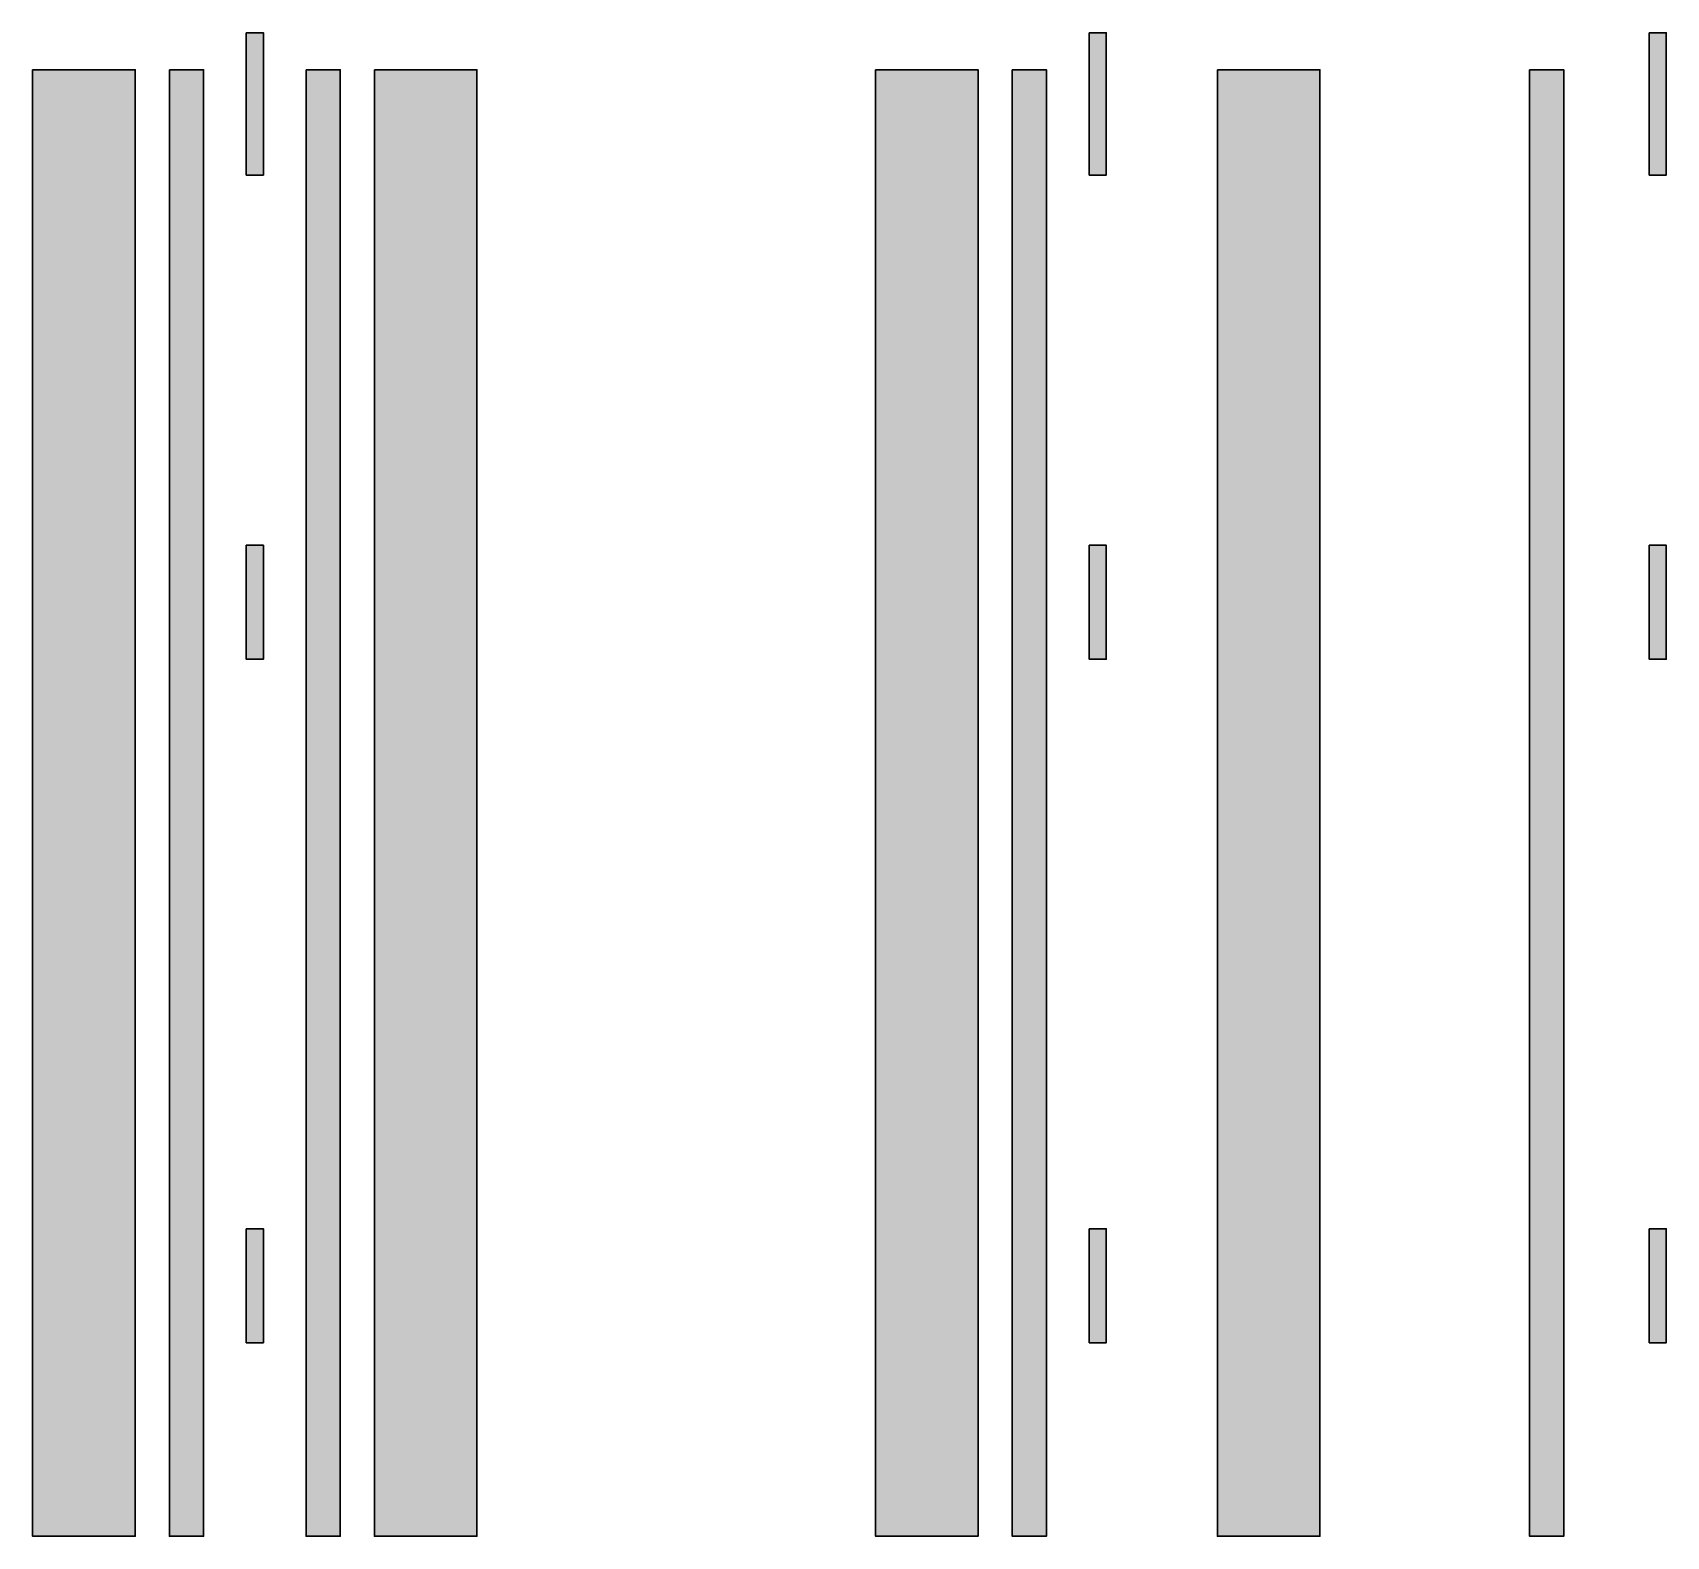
# Model space of a CAD drawing. Header units: inches. Extents: x -141 to 194, y -101 to 70.
# Drawn here: x -91.27 to -62.58, y 39.29 to 65.69 of the extents above; entities that cross this region are included whole.
import ezdxf

# ---------------------------------------------------------------- set-up
doc = ezdxf.new("R2010")
doc.units = ezdxf.units.IN
doc.header["$MEASUREMENT"] = 0
doc.layers.add('Layer 1', color=7, linetype='Continuous')

# ---------------------------------------------------------------- blocks, each defined once
blk = doc.blocks.new('block 25')
at = {"layer": 'Layer 1', "true_color": 0xc4c9ba}
h = blk.add_hatch(color=9, dxfattribs=at)
h.dxf.hatch_style = 2
h.paths.add_polyline_path([(-87.516, 65.689), (-87.216, 65.689), (-87.216, 63.189), (-87.516, 63.189)])
h = blk.add_hatch(color=9, dxfattribs=at)
h.dxf.hatch_style = 2
h.paths.add_polyline_path([(-91.266, 65.038), (-89.466, 65.038), (-89.466, 39.289), (-91.266, 39.289)])
h = blk.add_hatch(color=9, dxfattribs=at)
h.dxf.hatch_style = 2
h.paths.add_polyline_path([(-88.866, 65.038), (-88.266, 65.038), (-88.266, 39.289), (-88.866, 39.289)])
h = blk.add_hatch(color=9, dxfattribs=at)
h.dxf.hatch_style = 2
h.paths.add_polyline_path([(-86.466, 65.038), (-85.866, 65.038), (-85.866, 39.289), (-86.466, 39.289)])
h = blk.add_hatch(color=9, dxfattribs=at)
h.dxf.hatch_style = 2
h.paths.add_polyline_path([(-85.266, 65.038), (-83.466, 65.038), (-83.466, 39.289), (-85.266, 39.289)])
h = blk.add_hatch(color=9, dxfattribs=at)
h.dxf.hatch_style = 2
h.paths.add_polyline_path([(-87.516, 56.689), (-87.216, 56.689), (-87.216, 54.689), (-87.516, 54.689)])
h = blk.add_hatch(color=9, dxfattribs=at)
h.dxf.hatch_style = 2
h.paths.add_polyline_path([(-87.516, 44.689), (-87.216, 44.689), (-87.216, 42.689), (-87.516, 42.689)])
at = {"layer": 'Layer 1', "color": 7, "lineweight": 30, "true_color": 0xffffff}
for points in [[(-87.516, 65.689), (-87.216, 65.689), (-87.216, 63.189), (-87.516, 63.189), (-87.516, 65.689)], [(-91.266, 65.038), (-89.466, 65.038), (-89.466, 39.289), (-91.266, 39.289), (-91.266, 65.038)], [(-88.866, 65.038), (-88.266, 65.038), (-88.266, 39.289), (-88.866, 39.289), (-88.866, 65.038)], [(-86.466, 65.038), (-85.866, 65.038), (-85.866, 39.289), (-86.466, 39.289), (-86.466, 65.038)], [(-85.266, 65.038), (-83.466, 65.038), (-83.466, 39.289), (-85.266, 39.289), (-85.266, 65.038)], [(-87.516, 56.689), (-87.216, 56.689), (-87.216, 54.689), (-87.516, 54.689), (-87.516, 56.689)], [(-87.516, 44.689), (-87.216, 44.689), (-87.216, 42.689), (-87.516, 42.689), (-87.516, 44.689)]]:
    blk.add_lwpolyline(points, dxfattribs=at)

msp = doc.modelspace()

# ---------------------------------------------------------------- hatches: boundary and pattern name
at = {"layer": 'Layer 1', "true_color": 0xc4c9ba}
h = msp.add_hatch(color=9, dxfattribs=at)
h.dxf.hatch_style = 2
h.paths.add_polyline_path([(-72.716, 65.689), (-72.416, 65.689), (-72.416, 63.189), (-72.716, 63.189)])
h = msp.add_hatch(color=9, dxfattribs=at)
h.dxf.hatch_style = 2
h.paths.add_polyline_path([(-62.883, 65.689), (-62.583, 65.689), (-62.583, 63.189), (-62.883, 63.189)])
h = msp.add_hatch(color=9, dxfattribs=at)
h.dxf.hatch_style = 2
h.paths.add_polyline_path([(-76.466, 65.038), (-74.666, 65.038), (-74.666, 39.289), (-76.466, 39.289)])
h = msp.add_hatch(color=9, dxfattribs=at)
h.dxf.hatch_style = 2
h.paths.add_polyline_path([(-74.066, 65.038), (-73.466, 65.038), (-73.466, 39.289), (-74.066, 39.289)])
h = msp.add_hatch(color=9, dxfattribs=at)
h.dxf.hatch_style = 2
h.paths.add_polyline_path([(-70.466, 65.038), (-68.666, 65.038), (-68.666, 39.289), (-70.466, 39.289)])
h = msp.add_hatch(color=9, dxfattribs=at)
h.dxf.hatch_style = 2
h.paths.add_polyline_path([(-64.984, 65.038), (-64.384, 65.038), (-64.384, 39.289), (-64.984, 39.289)])
h = msp.add_hatch(color=9, dxfattribs=at)
h.dxf.hatch_style = 2
h.paths.add_polyline_path([(-72.716, 56.689), (-72.416, 56.689), (-72.416, 54.689), (-72.716, 54.689)])
h = msp.add_hatch(color=9, dxfattribs=at)
h.dxf.hatch_style = 2
h.paths.add_polyline_path([(-62.883, 56.689), (-62.583, 56.689), (-62.583, 54.689), (-62.883, 54.689)])
h = msp.add_hatch(color=9, dxfattribs=at)
h.dxf.hatch_style = 2
h.paths.add_polyline_path([(-72.716, 44.689), (-72.416, 44.689), (-72.416, 42.689), (-72.716, 42.689)])
h = msp.add_hatch(color=9, dxfattribs=at)
h.dxf.hatch_style = 2
h.paths.add_polyline_path([(-62.883, 44.689), (-62.583, 44.689), (-62.583, 42.689), (-62.883, 42.689)])

# ---------------------------------------------------------------- linework, layer by layer
at = {"layer": 'Layer 1', "color": 7, "lineweight": 30, "true_color": 0xffffff}
for points in [[(-72.716, 65.689), (-72.416, 65.689), (-72.416, 63.189), (-72.716, 63.189), (-72.716, 65.689)], [(-62.883, 65.689), (-62.583, 65.689), (-62.583, 63.189), (-62.883, 63.189), (-62.883, 65.689)], [(-76.466, 65.038), (-74.666, 65.038), (-74.666, 39.289), (-76.466, 39.289), (-76.466, 65.038)], [(-74.066, 65.038), (-73.466, 65.038), (-73.466, 39.289), (-74.066, 39.289), (-74.066, 65.038)], [(-70.466, 65.038), (-68.666, 65.038), (-68.666, 39.289), (-70.466, 39.289), (-70.466, 65.038)], [(-64.984, 65.038), (-64.384, 65.038), (-64.384, 39.289), (-64.984, 39.289), (-64.984, 65.038)], [(-72.716, 56.689), (-72.416, 56.689), (-72.416, 54.689), (-72.716, 54.689), (-72.716, 56.689)], [(-62.883, 56.689), (-62.583, 56.689), (-62.583, 54.689), (-62.883, 54.689), (-62.883, 56.689)], [(-72.716, 44.689), (-72.416, 44.689), (-72.416, 42.689), (-72.716, 42.689), (-72.716, 44.689)], [(-62.883, 44.689), (-62.583, 44.689), (-62.583, 42.689), (-62.883, 42.689), (-62.883, 44.689)]]:
    msp.add_lwpolyline(points, dxfattribs=at)

# ---------------------------------------------------------------- block references
at = {"layer": 'Layer 1'}
msp.add_blockref('block 25', (0, 0), dxfattribs=at)

doc.saveas('drawing.dxf')
